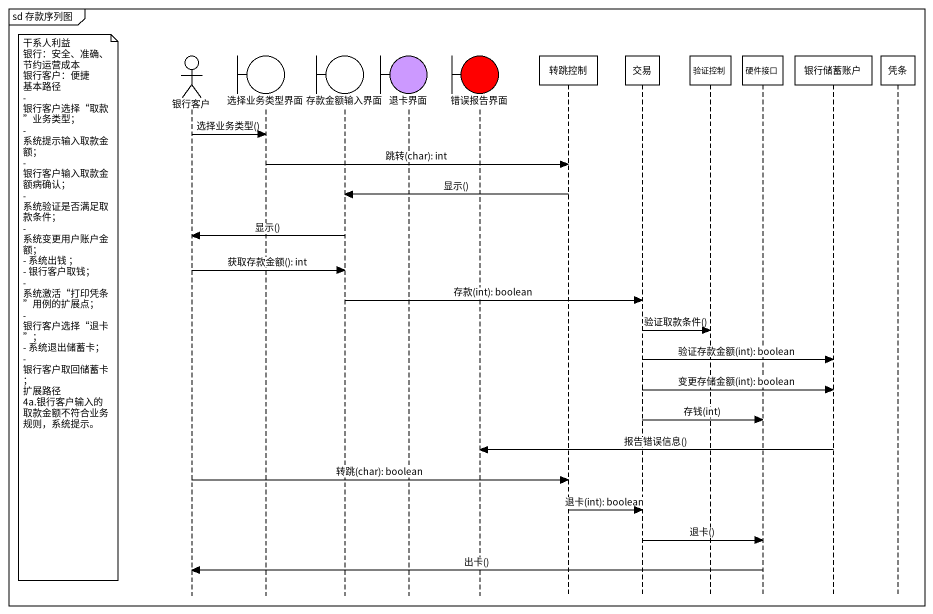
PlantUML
@startuml
mainframe sd 存款序列图
hide footbox
actor 银行客户
boundary 选择业务类型界面
boundary 存款金额输入界面
boundary 退卡界面 #CC99FF
boundary 错误报告界面 #FF0000
participant 转跳控制
participant 交易
participant 验证控制
participant 硬件接口
participant 银行储蓄账户
participant 凭条

银行客户 -> 选择业务类型界面 : 选择业务类型()
选择业务类型界面 -> 转跳控制 : 跳转(char): int
转跳控制 -> 存款金额输入界面 : 显示()
存款金额输入界面 -> 银行客户 : 显示()
银行客户 -> 存款金额输入界面 : 获取存款金额(): int
存款金额输入界面 -> 交易 : 存款(int): boolean
note left of 银行客户
  干系人利益
  银行：安全、准确、节约运营成本
  银行客户：便捷
  基本路径
  - 银行客户选择“取款”业务类型；
  - 系统提示输入取款金额；
  - 银行客户输入取款金额病确认；
  - 系统验证是否满足取款条件；
  - 系统变更用户账户金额；
  - 系统出钱 ；
  - 银行客户取钱；
  - 系统激活“打印凭条”用例的扩展点；
  - 银行客户选择“退卡”；
  - 系统退出储蓄卡；
  - 银行客户取回储蓄卡；
  扩展路径
  4a.银行客户输入的取款金额不符合业务规则，系统提示。
end note
交易 -> 验证控制 : 验证取款条件()
交易 -> 银行储蓄账户 : 验证存款金额(int): boolean
交易 -> 银行储蓄账户 : 变更存储金额(int): boolean
交易 -> 硬件接口 : 存钱(int)
银行储蓄账户 -> 错误报告界面 : 报告错误信息()
银行客户 -> 转跳控制 : 转跳(char): boolean
转跳控制 -> 交易 : 退卡(int): boolean
交易 -> 硬件接口 : 退卡()
硬件接口 -> 银行客户 : 出卡()
@enduml
